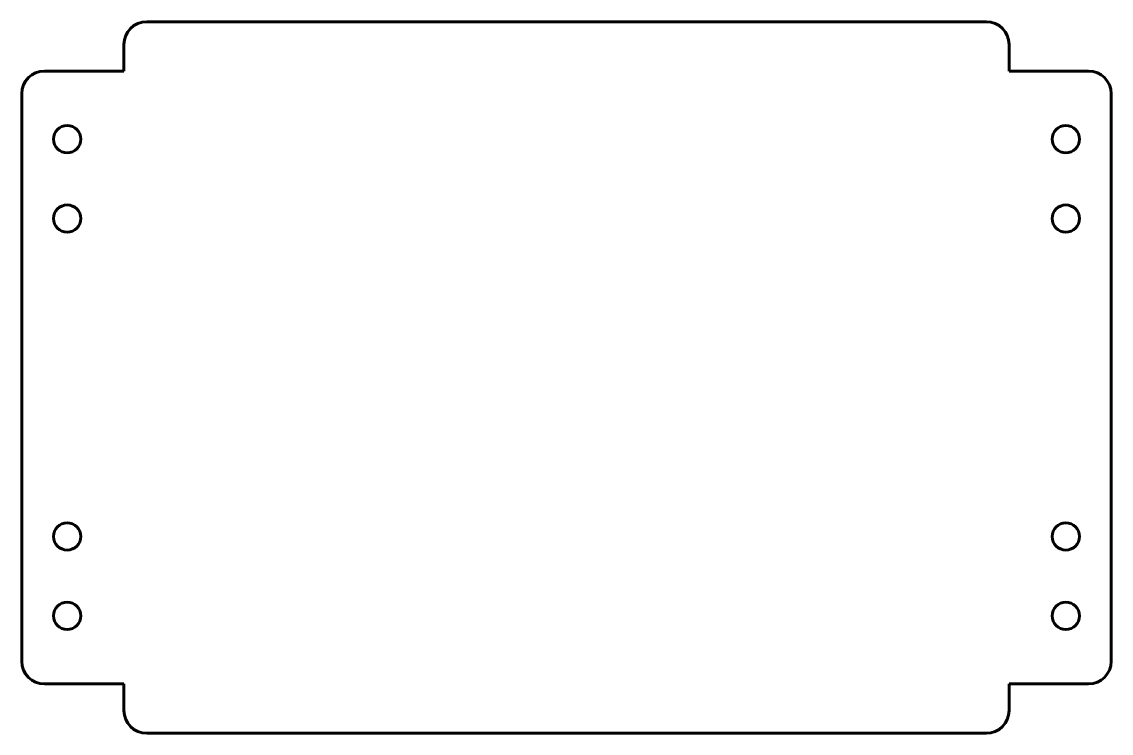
# Model space of a CAD drawing. Header units: millimetres. Extents: x 0 to 480, y -32 to 282.
import ezdxf

# ---------------------------------------------------------------- set-up
doc = ezdxf.new("R2010")
doc.units = ezdxf.units.MM
doc.linetypes.add('K5LT32768', pattern=[0])
doc.layers.add('Системный слой', color=7, linetype='Continuous')

msp = doc.modelspace()

# ---------------------------------------------------------------- linework, layer by layer
at = {"color": 150, "linetype": 'K5LT32768', "lineweight": 60, "true_color": 0x0080ff}
for p, q in [((425.03, 281.68), (55.03, 281.68)), ((45.03, 271.68), (45.03, 261.68)), ((435.03, 261.68), (435.03, 271.68)), ((40, 260), (10, 260)), ((45.03, 260), (40, 260)), ((45.03, 261.68), (45.03, 260)), ((435.03, 260), (435.03, 261.68)), ((440.05, 260), (435.03, 260)), ((470.05, 260), (440.05, 260)), ((0, 250), (0, 0)), ((480.05, 0), (480.05, 250)), ((10, -10), (40, -10)), ((40, -10), (45.03, -10)), ((45.03, -10), (45.03, -11.68)), ((45.03, -11.68), (45.03, -21.68)), ((435.03, -10), (440.05, -10)), ((435.03, -11.68), (435.03, -10)), ((435.03, -21.68), (435.03, -11.68)), ((440.05, -10), (470.05, -10)), ((55.03, -31.68), (425.03, -31.68))]:
    msp.add_line(p, q, dxfattribs=at)
for centre in [(20, 230), (460.05, 230), (20, 20), (460.05, 20)]:
    msp.add_circle(centre, 6, dxfattribs=at)
for centre, start, end in [((55.03, 271.68), 90, 180), ((425.03, 271.68), 0, 90), ((10, 250), 90, 180), ((470.05, 250), 0, 90), ((10, 0), 180, 270), ((470.05, 0), 270, 0), ((55.03, -21.68), 180, 270), ((425.03, -21.68), 270, 0)]:
    msp.add_arc(centre, 10, start, end, dxfattribs=at)
at = {"layer": 'Системный слой', "color": 150, "linetype": 'K5LT32768', "lineweight": 60, "true_color": 0x0080ff}
for centre in [(20, 195), (460.05, 195), (20, 55), (460.05, 55)]:
    msp.add_circle(centre, 6, dxfattribs=at)

doc.saveas('drawing.dxf')
